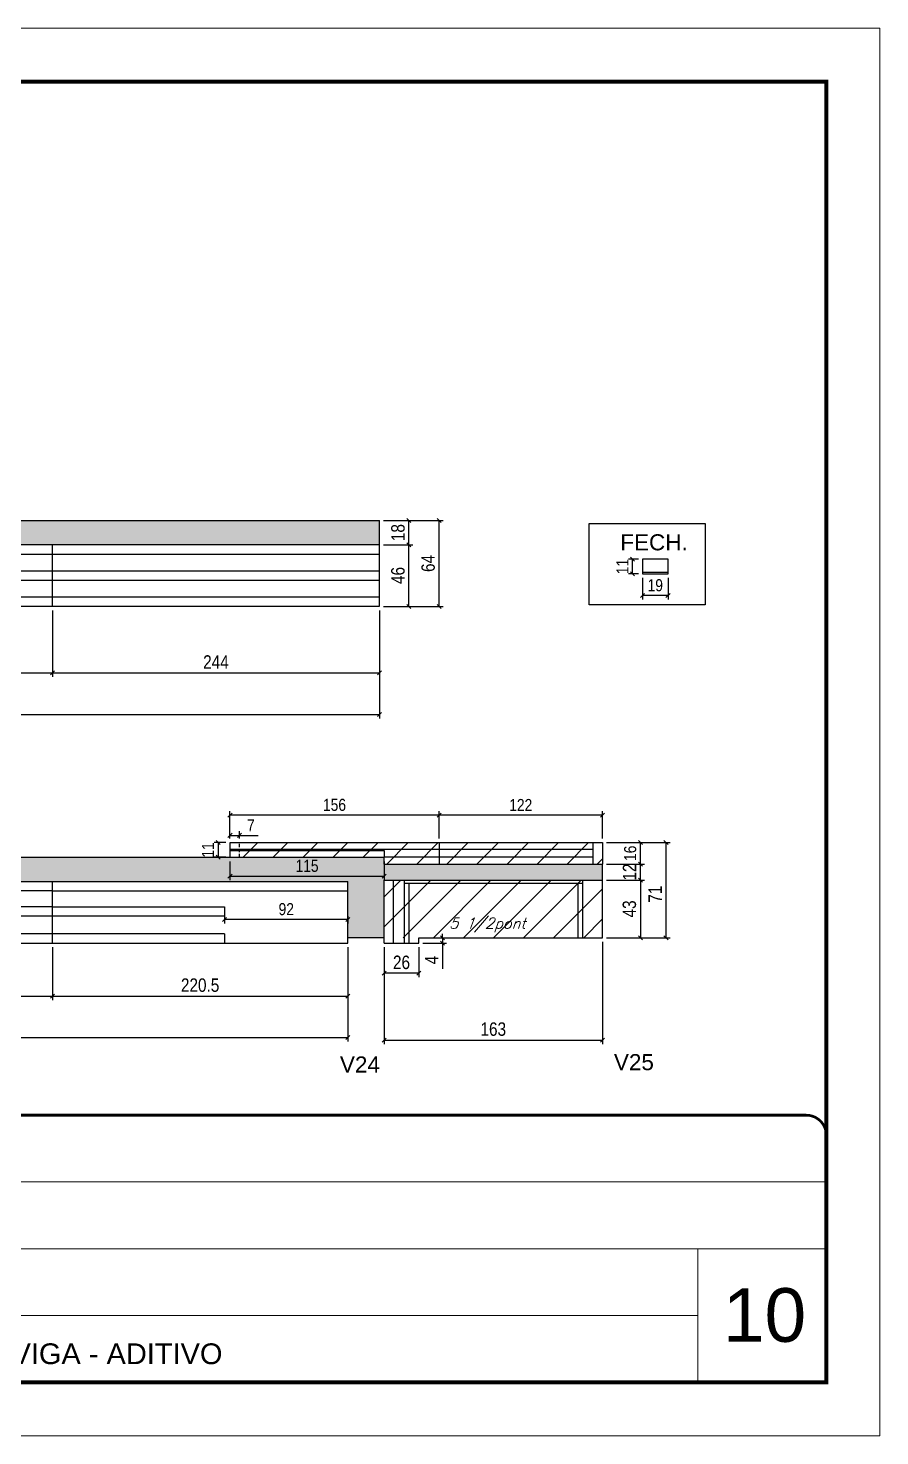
# Model space of a CAD drawing. Extents: x -10448 to -1189, y -11772 to 17235.
# Drawn here: x -8000 to -7365, y 13497 to 14547 of the extents above; entities that cross this region are included whole.
import ezdxf

# ---------------------------------------------------------------- set-up
doc = ezdxf.new("R2010")
doc.units = 0
for name, pattern in [('CONTINUO', [0]), ('DASHED', [0.75, 0.5, -0.25]), ('HIDDEN', [0.375, 0.25, -0.125])]:
    doc.linetypes.add(name, pattern=pattern)
for name, color, linetype in [('5', 5, 'Continuous'), ('COTA', 241, 'Continuous'), ('Painéis', 200, 'Continuous'), ('Reaproveitamento', 251, 'Continuous'), ('SARR_2.2x7', 40, 'Continuous'), ('SARR_3.5x7', 81, 'Continuous'), ('SARR_EDITAR', 141, 'Continuous'), ('texto', 7, 'Continuous')]:
    doc.layers.add(name, color=color, linetype=linetype)
for name, color, linetype, lineweight in [('CARIMBO', 255, 'Continuous', 9), ('Folhas', 255, 'Continuous', 9), ('SARRAFO DE PRESSAO', 251, 'DASHED', 9)]:
    doc.layers.add(name, color=color, linetype=linetype, lineweight=lineweight)
doc.styles.add('ARIAL', font='arial.ttf')
doc.styles.add('COTA TECNICA', font='techl___.ttf', dxfattribs={"height": 10})
doc.styles.add('COTA TECNICA-50', font='techl___.ttf', dxfattribs={"height": 9})
doc.styles.add('Romans', font='romans.shx')
doc.styles.get("Standard").update_dxf_attribs({"font": 'arial.ttf'})
doc.dimstyles.new('COTA PAINEL-50', dxfattribs={"dimtxt": 9, "dimasz": 3, "dimexe": 3, "dimexo": 3, "dimgap": 3, "dimtad": 1, "dimdec": 1, "dimzin": 12, "dimdsep": 46, "dimtxsty": 'COTA TECNICA-50', "dimblk1": 'OBLIQUE', "dimblk2": 'OBLIQUE', "dimsah": 1, "dimcen": 0.9, "dimclrd": 4, "dimclre": 4, "dimclrt": 240, "dimadec": 1, "dimazin": 3, "dimtfac": 1, "dimtdec": 1, "dimtmove": 0, "dimatfit": 3, "dimfxl": 1, "dimtolj": 1, "dimtzin": 12, "dimarcsym": 0})
doc.dimstyles.new('PAINEL', dxfattribs={"dimtxt": 10, "dimasz": 3, "dimexe": 3, "dimexo": 3, "dimgap": 3, "dimtad": 1, "dimdec": 1, "dimzin": 12, "dimdsep": 46, "dimtxsty": 'COTA TECNICA', "dimblk1": 'OBLIQUE', "dimblk2": 'OBLIQUE', "dimsah": 1, "dimcen": 0.9, "dimclrd": 4, "dimclre": 4, "dimclrt": 240, "dimadec": 1, "dimazin": 3, "dimtfac": 1, "dimtdec": 1, "dimtmove": 0, "dimatfit": 3, "dimfxl": 1, "dimtolj": 1, "dimtzin": 12, "dimarcsym": 0})
pattern_1 = [(45, (-141040.783, -5761.651), (-11.2253202, 11.2253202), [])]

# ---------------------------------------------------------------- blocks, each defined once
blk = doc.blocks.new('9999999999')
at = {"color": 30, "linetype": 'CONTINUO'}
for p, q in [((98564.6, 34379.6), (99584, 34379.6)), ((98564.6, 34329.8), (99488, 34329.8)), ((99584, 34329.8), (99488, 34329.8)), ((99488, 34329.8), (99488, 34230.2)), ((98564.6, 34280), (99488, 34280))]:
    blk.add_line(p, q, dxfattribs=at)
at = {"color": 30, "linetype": 'CONTINUO', "const_width": 2}
blk.add_lwpolyline([(99584, 34230.2), (99584, 34414.4, 0.414214), (99569, 34429.4), (98229, 34429.4, 0.414214), (98214, 34414.4), (98214, 34245.2, 0.414214), (98229, 34230.2), (99584, 34230.2)], format="xyb", dxfattribs=at)
at = {"layer": 'Folhas'}
blk.add_lwpolyline([(98139, 34190.2), (99624, 34190.2), (99624, 35240.2), (98139, 35240.2)], close=True, dxfattribs=at)
at = {"layer": 'Folhas', "color": 30, "const_width": 3}
blk.add_lwpolyline([(98214, 34230.2), (99584, 34230.2), (99584, 35200.2), (98214, 35200.2)], close=True, dxfattribs=at)
at = {"color": 7, "linetype": 'Continuous', "ltscale": 5, "style": 'ARIAL'}
blk.add_text('LATERAL DE VIGA - ADITIVO', height=15.483, dxfattribs=at).set_placement((98837.7, 34243.7))
blk = doc.blocks.new('_Oblique')
at = {"color": 0, "linetype": 'ByBlock', "lineweight": -2}
blk.add_line((-0.5, -0.5), (0.5, 0.5), dxfattribs=at)
blk = doc.blocks.new('*D191')
at = {"layer": 'COTA', "color": 4, "linetype": 'ByBlock', "lineweight": -2, "transparency": 16777216}
for p, q in [((-7735.3, 14161.8), (-7713.3, 14161.8)), ((-7716.3, 14115.8), (-7716.3, 14161.8)), ((-7735.3, 14115.8), (-7713.3, 14115.8))]:
    blk.add_line(p, q, dxfattribs=at)
at = {"layer": 'Defpoints', "color": 0, "linetype": 'ByBlock', "transparency": 16777216}
for p in [(-7738.3, 14161.8), (-7716.3, 14161.8), (-7738.3, 14115.8)]:
    blk.add_point(p, dxfattribs=at)
at = {"layer": 'COTA', "color": 4, "linetype": 'ByBlock', "lineweight": -2, "transparency": 16777216, "xscale": 3, "yscale": 3, "zscale": 3}
for p, rotation in [((-7716.3, 14161.8), 90), ((-7716.3, 14115.8), 270)]:
    blk.add_blockref('_Oblique', p, dxfattribs=dict(at, rotation=rotation))
at = {"layer": 'COTA', "color": 240, "linetype": 'ByBlock', "transparency": 16777216, "insert": (-7724.4, 14138.8), "char_height": 10, "attachment_point": 5, "rotation": 90, "style": 'COTA TECNICA'}
blk.add_mtext('\\A1;46', dxfattribs=at)
blk = doc.blocks.new('*D192')
at = {"layer": 'COTA', "color": 4, "linetype": 'ByBlock', "lineweight": -2, "transparency": 16777216}
for p, q in [((-7735.3, 14179.8), (-7713.3, 14179.8)), ((-7716.3, 14161.8), (-7716.3, 14179.8)), ((-7735.3, 14161.8), (-7713.3, 14161.8))]:
    blk.add_line(p, q, dxfattribs=at)
at = {"layer": 'Defpoints', "color": 0, "linetype": 'ByBlock', "transparency": 16777216}
for p in [(-7738.3, 14179.8), (-7716.3, 14179.8), (-7738.3, 14161.8)]:
    blk.add_point(p, dxfattribs=at)
at = {"layer": 'COTA', "color": 4, "linetype": 'ByBlock', "lineweight": -2, "transparency": 16777216, "xscale": 3, "yscale": 3, "zscale": 3}
for p, rotation in [((-7716.3, 14179.8), 90), ((-7716.3, 14161.8), 270)]:
    blk.add_blockref('_Oblique', p, dxfattribs=dict(at, rotation=rotation))
at = {"layer": 'COTA', "color": 240, "linetype": 'ByBlock', "transparency": 16777216, "insert": (-7724.4, 14170.8), "char_height": 10, "attachment_point": 5, "rotation": 90, "style": 'COTA TECNICA'}
blk.add_mtext('\\A1;18', dxfattribs=at)
blk = doc.blocks.new('*D193')
at = {"layer": 'COTA', "color": 4, "linetype": 'ByBlock', "lineweight": -2, "transparency": 16777216}
for p, q in [((-7735.3, 14179.8), (-7690.8, 14179.8)), ((-7693.8, 14115.8), (-7693.8, 14179.8)), ((-7735.3, 14115.8), (-7690.8, 14115.8))]:
    blk.add_line(p, q, dxfattribs=at)
at = {"layer": 'Defpoints', "color": 0, "linetype": 'ByBlock', "transparency": 16777216}
for p in [(-7738.3, 14179.8), (-7693.8, 14179.8), (-7738.3, 14115.8)]:
    blk.add_point(p, dxfattribs=at)
at = {"layer": 'COTA', "color": 4, "linetype": 'ByBlock', "lineweight": -2, "transparency": 16777216, "xscale": 3, "yscale": 3, "zscale": 3}
for p, rotation in [((-7693.8, 14179.8), 90), ((-7693.8, 14115.8), 270)]:
    blk.add_blockref('_Oblique', p, dxfattribs=dict(at, rotation=rotation))
at = {"layer": 'COTA', "color": 240, "linetype": 'ByBlock', "transparency": 16777216, "insert": (-7701.9, 14147.8), "char_height": 10, "attachment_point": 5, "rotation": 90, "style": 'COTA TECNICA'}
blk.add_mtext('\\A1;64', dxfattribs=at)
blk = doc.blocks.new('*D196')
at = {"layer": 'COTA', "color": 4, "linetype": 'ByBlock', "lineweight": -2, "transparency": 16777216}
for p, q in [((-8714.3, 14112.8), (-8714.3, 14032.2)), ((-7738.3, 14112.8), (-7738.3, 14032.2)), ((-8714.3, 14035.2), (-7738.3, 14035.2))]:
    blk.add_line(p, q, dxfattribs=at)
at = {"layer": 'Defpoints', "color": 0, "linetype": 'ByBlock', "transparency": 16777216}
for p in [(-8714.3, 14115.8), (-7738.3, 14115.8), (-7738.3, 14035.2)]:
    blk.add_point(p, dxfattribs=at)
at = {"layer": 'COTA', "color": 4, "linetype": 'ByBlock', "lineweight": -2, "transparency": 16777216, "xscale": 3, "yscale": 3, "zscale": 3, "rotation": 180}
blk.add_blockref('_Oblique', (-8714.3, 14035.2), dxfattribs=at)
at = {"layer": 'COTA', "color": 4, "linetype": 'ByBlock', "lineweight": -2, "transparency": 16777216, "xscale": 3, "yscale": 3, "zscale": 3}
blk.add_blockref('_Oblique', (-7738.3, 14035.2), dxfattribs=at)
at = {"layer": 'COTA', "color": 240, "linetype": 'ByBlock', "transparency": 16777216, "insert": (-8226.3, 14043.4), "char_height": 10, "attachment_point": 5, "style": 'COTA TECNICA'}
blk.add_mtext('\\A1;976', dxfattribs=at)
blk = doc.blocks.new('*D197')
at = {"layer": 'COTA', "color": 4, "linetype": 'ByBlock', "lineweight": -2, "transparency": 16777216}
for p, q in [((-7982.3, 14090.8), (-7982.3, 14063.2)), ((-7738.3, 14078.6), (-7738.3, 14063.2)), ((-7982.3, 14066.2), (-7738.3, 14066.2))]:
    blk.add_line(p, q, dxfattribs=at)
at = {"layer": 'Defpoints', "color": 0, "linetype": 'ByBlock', "transparency": 16777216}
for p in [(-7982.3, 14093.8), (-7738.3, 14081.6), (-7738.3, 14066.2)]:
    blk.add_point(p, dxfattribs=at)
at = {"layer": 'COTA', "color": 4, "linetype": 'ByBlock', "lineweight": -2, "transparency": 16777216, "xscale": 3, "yscale": 3, "zscale": 3, "rotation": 180}
blk.add_blockref('_Oblique', (-7982.3, 14066.2), dxfattribs=at)
at = {"layer": 'COTA', "color": 4, "linetype": 'ByBlock', "lineweight": -2, "transparency": 16777216, "xscale": 3, "yscale": 3, "zscale": 3}
blk.add_blockref('_Oblique', (-7738.3, 14066.2), dxfattribs=at)
at = {"layer": 'COTA', "color": 240, "linetype": 'ByBlock', "transparency": 16777216, "insert": (-7860.3, 14074.3), "char_height": 10, "attachment_point": 5, "style": 'COTA TECNICA'}
blk.add_mtext('\\A1;244', dxfattribs=at)
blk = doc.blocks.new('*D233')
at = {"layer": 'COTA', "color": 4, "linetype": 'ByBlock', "lineweight": -2, "transparency": 16777216}
for p, q in [((-8226.3, 14112.8), (-8226.3, 14063.2)), ((-7982.3, 14112.8), (-7982.3, 14063.2)), ((-8226.3, 14066.2), (-7982.3, 14066.2))]:
    blk.add_line(p, q, dxfattribs=at)
at = {"layer": 'Defpoints', "color": 0, "linetype": 'ByBlock', "transparency": 16777216}
for p in [(-8226.3, 14115.8), (-7982.3, 14115.8), (-7982.3, 14066.2)]:
    blk.add_point(p, dxfattribs=at)
at = {"layer": 'COTA', "color": 4, "linetype": 'ByBlock', "lineweight": -2, "transparency": 16777216, "xscale": 3, "yscale": 3, "zscale": 3, "rotation": 180}
blk.add_blockref('_Oblique', (-8226.3, 14066.2), dxfattribs=at)
at = {"layer": 'COTA', "color": 4, "linetype": 'ByBlock', "lineweight": -2, "transparency": 16777216, "xscale": 3, "yscale": 3, "zscale": 3}
blk.add_blockref('_Oblique', (-7982.3, 14066.2), dxfattribs=at)
at = {"layer": 'COTA', "color": 240, "linetype": 'ByBlock', "transparency": 16777216, "insert": (-8104.3, 14074.3), "char_height": 10, "attachment_point": 5, "style": 'COTA TECNICA'}
blk.add_mtext('\\A1;244', dxfattribs=at)
blk = doc.blocks.new('*D203')
at = {"layer": 'COTA', "color": 4, "linetype": 'ByBlock', "lineweight": -2, "transparency": 16777216}
for p, q in [((-8714.3, 13861.6), (-8714.3, 13791.1)), ((-7761.8, 13861.6), (-7761.8, 13791.1)), ((-8714.3, 13794.1), (-7761.8, 13794.1))]:
    blk.add_line(p, q, dxfattribs=at)
at = {"layer": 'Defpoints', "color": 0, "linetype": 'ByBlock', "transparency": 16777216}
for p in [(-8714.3, 13864.6), (-7761.8, 13864.6), (-7761.8, 13794.1)]:
    blk.add_point(p, dxfattribs=at)
at = {"layer": 'COTA', "color": 4, "linetype": 'ByBlock', "lineweight": -2, "transparency": 16777216, "xscale": 3, "yscale": 3, "zscale": 3, "rotation": 180}
blk.add_blockref('_Oblique', (-8714.3, 13794.1), dxfattribs=at)
at = {"layer": 'COTA', "color": 4, "linetype": 'ByBlock', "lineweight": -2, "transparency": 16777216, "xscale": 3, "yscale": 3, "zscale": 3}
blk.add_blockref('_Oblique', (-7761.8, 13794.1), dxfattribs=at)
at = {"layer": 'COTA', "color": 240, "linetype": 'ByBlock', "transparency": 16777216, "insert": (-8238.1, 13802.2), "char_height": 10, "attachment_point": 5, "style": 'COTA TECNICA'}
blk.add_mtext('\\A1;952.5', dxfattribs=at)
blk = doc.blocks.new('*D204')
at = {"layer": 'COTA', "color": 4, "linetype": 'ByBlock', "lineweight": -2, "transparency": 16777216}
for p, q in [((-7982.3, 13861.6), (-7982.3, 13822.1)), ((-7761.8, 13861.6), (-7761.8, 13822.1)), ((-7982.3, 13825.1), (-7761.8, 13825.1))]:
    blk.add_line(p, q, dxfattribs=at)
at = {"layer": 'Defpoints', "color": 0, "linetype": 'ByBlock', "transparency": 16777216}
for p in [(-7982.3, 13864.6), (-7761.8, 13864.6), (-7761.8, 13825.1)]:
    blk.add_point(p, dxfattribs=at)
at = {"layer": 'COTA', "color": 4, "linetype": 'ByBlock', "lineweight": -2, "transparency": 16777216, "xscale": 3, "yscale": 3, "zscale": 3, "rotation": 180}
blk.add_blockref('_Oblique', (-7982.3, 13825.1), dxfattribs=at)
at = {"layer": 'COTA', "color": 4, "linetype": 'ByBlock', "lineweight": -2, "transparency": 16777216, "xscale": 3, "yscale": 3, "zscale": 3}
blk.add_blockref('_Oblique', (-7761.8, 13825.1), dxfattribs=at)
at = {"layer": 'COTA', "color": 240, "linetype": 'ByBlock', "transparency": 16777216, "insert": (-7872.1, 13833.2), "char_height": 10, "attachment_point": 5, "style": 'COTA TECNICA'}
blk.add_mtext('\\A1;220.5', dxfattribs=at)
blk = doc.blocks.new('*D205')
at = {"layer": 'COTA', "color": 4, "linetype": 'ByBlock', "lineweight": -2, "transparency": 16777216}
for p, q in [((-8226.3, 13861.6), (-8226.3, 13822.1)), ((-7982.3, 13861.6), (-7982.3, 13822.1)), ((-8226.3, 13825.1), (-7982.3, 13825.1))]:
    blk.add_line(p, q, dxfattribs=at)
at = {"layer": 'Defpoints', "color": 0, "linetype": 'ByBlock', "transparency": 16777216}
for p in [(-8226.3, 13864.6), (-7982.3, 13864.6), (-7982.3, 13825.1)]:
    blk.add_point(p, dxfattribs=at)
at = {"layer": 'COTA', "color": 4, "linetype": 'ByBlock', "lineweight": -2, "transparency": 16777216, "xscale": 3, "yscale": 3, "zscale": 3, "rotation": 180}
blk.add_blockref('_Oblique', (-8226.3, 13825.1), dxfattribs=at)
at = {"layer": 'COTA', "color": 4, "linetype": 'ByBlock', "lineweight": -2, "transparency": 16777216, "xscale": 3, "yscale": 3, "zscale": 3}
blk.add_blockref('_Oblique', (-7982.3, 13825.1), dxfattribs=at)
at = {"layer": 'COTA', "color": 240, "linetype": 'ByBlock', "transparency": 16777216, "insert": (-8104.3, 13833.2), "char_height": 10, "attachment_point": 5, "style": 'COTA TECNICA'}
blk.add_mtext('\\A1;244', dxfattribs=at)
blk = doc.blocks.new('*D234')
at = {"layer": 'COTA', "color": 4, "linetype": 'ByBlock', "lineweight": -2, "transparency": 16777216}
for p, q in [((-7734.8, 13861.6), (-7734.8, 13789.2)), ((-7571.8, 13865.6), (-7571.8, 13789.2)), ((-7734.8, 13792.2), (-7571.8, 13792.2))]:
    blk.add_line(p, q, dxfattribs=at)
at = {"layer": 'Defpoints', "color": 0, "linetype": 'ByBlock', "transparency": 16777216}
for p in [(-7734.8, 13864.6), (-7571.8, 13868.6), (-7571.8, 13792.2)]:
    blk.add_point(p, dxfattribs=at)
at = {"layer": 'COTA', "color": 4, "linetype": 'ByBlock', "lineweight": -2, "transparency": 16777216, "xscale": 3, "yscale": 3, "zscale": 3, "rotation": 180}
blk.add_blockref('_Oblique', (-7734.8, 13792.2), dxfattribs=at)
at = {"layer": 'COTA', "color": 4, "linetype": 'ByBlock', "lineweight": -2, "transparency": 16777216, "xscale": 3, "yscale": 3, "zscale": 3}
blk.add_blockref('_Oblique', (-7571.8, 13792.2), dxfattribs=at)
at = {"layer": 'COTA', "color": 240, "linetype": 'ByBlock', "transparency": 16777216, "insert": (-7653.3, 13800.4), "char_height": 10, "attachment_point": 5, "style": 'COTA TECNICA'}
blk.add_mtext('\\A1;163', dxfattribs=at)
blk = doc.blocks.new('*D206')
at = {"layer": 'COTA', "color": 4, "linetype": 'ByBlock', "lineweight": -2, "transparency": 16777216}
for p, q in [((-7568.8, 13911.6), (-7540.5, 13911.6)), ((-7543.5, 13911.6), (-7543.5, 13868.6)), ((-7568.8, 13868.6), (-7540.5, 13868.6))]:
    blk.add_line(p, q, dxfattribs=at)
at = {"layer": 'Defpoints', "color": 0, "linetype": 'ByBlock', "transparency": 16777216}
for p in [(-7571.8, 13911.6), (-7571.8, 13868.6), (-7543.5, 13868.6)]:
    blk.add_point(p, dxfattribs=at)
at = {"layer": 'COTA', "color": 4, "linetype": 'ByBlock', "lineweight": -2, "transparency": 16777216, "xscale": 3, "yscale": 3, "zscale": 3}
for p, rotation in [((-7543.5, 13911.6), 90), ((-7543.5, 13868.6), 270)]:
    blk.add_blockref('_Oblique', p, dxfattribs=dict(at, rotation=rotation))
at = {"layer": 'COTA', "color": 240, "linetype": 'ByBlock', "transparency": 16777216, "insert": (-7551.7, 13890.1), "char_height": 10, "attachment_point": 5, "rotation": 90, "style": 'COTA TECNICA'}
blk.add_mtext('\\A1;43', dxfattribs=at)
blk = doc.blocks.new('*D207')
at = {"layer": 'COTA', "color": 4, "linetype": 'ByBlock', "lineweight": -2, "transparency": 16777216}
for p, q in [((-7568.8, 13923.6), (-7540.5, 13923.6)), ((-7543.5, 13911.6), (-7543.5, 13923.6)), ((-7568.8, 13911.6), (-7540.5, 13911.6))]:
    blk.add_line(p, q, dxfattribs=at)
at = {"layer": 'Defpoints', "color": 0, "linetype": 'ByBlock', "transparency": 16777216}
for p in [(-7571.8, 13923.6), (-7543.5, 13923.6), (-7571.8, 13911.6)]:
    blk.add_point(p, dxfattribs=at)
at = {"layer": 'COTA', "color": 4, "linetype": 'ByBlock', "lineweight": -2, "transparency": 16777216, "xscale": 3, "yscale": 3, "zscale": 3}
for p, rotation in [((-7543.5, 13923.6), 90), ((-7543.5, 13911.6), 270)]:
    blk.add_blockref('_Oblique', p, dxfattribs=dict(at, rotation=rotation))
at = {"layer": 'COTA', "color": 240, "linetype": 'ByBlock', "transparency": 16777216, "insert": (-7551.6, 13917.6), "char_height": 10, "attachment_point": 5, "rotation": 90, "style": 'COTA TECNICA'}
blk.add_mtext('\\A1;12', dxfattribs=at)
blk = doc.blocks.new('*D208')
at = {"layer": 'COTA', "color": 4, "linetype": 'ByBlock', "lineweight": -2, "transparency": 16777216}
for p, q in [((-7568.8, 13939.6), (-7521.4, 13939.6)), ((-7524.4, 13939.6), (-7524.4, 13868.6)), ((-7568.8, 13868.6), (-7521.4, 13868.6))]:
    blk.add_line(p, q, dxfattribs=at)
at = {"layer": 'Defpoints', "color": 0, "linetype": 'ByBlock', "transparency": 16777216}
for p in [(-7571.8, 13939.6), (-7571.8, 13868.6), (-7524.4, 13868.6)]:
    blk.add_point(p, dxfattribs=at)
at = {"layer": 'COTA', "color": 4, "linetype": 'ByBlock', "lineweight": -2, "transparency": 16777216, "xscale": 3, "yscale": 3, "zscale": 3}
for p, rotation in [((-7524.4, 13939.6), 90), ((-7524.4, 13868.6), 270)]:
    blk.add_blockref('_Oblique', p, dxfattribs=dict(at, rotation=rotation))
at = {"layer": 'COTA', "color": 240, "linetype": 'ByBlock', "transparency": 16777216, "insert": (-7532.5, 13901.1), "char_height": 10, "attachment_point": 5, "rotation": 90, "style": 'COTA TECNICA'}
blk.add_mtext('\\A1;71', dxfattribs=at)
blk = doc.blocks.new('*D235')
at = {"layer": 'COTA', "color": 4, "linetype": 'ByBlock', "lineweight": -2, "transparency": 16777216}
for p, q in [((-7568.8, 13939.6), (-7540.5, 13939.6)), ((-7543.5, 13923.6), (-7543.5, 13939.6)), ((-7568.8, 13923.6), (-7540.5, 13923.6))]:
    blk.add_line(p, q, dxfattribs=at)
at = {"layer": 'Defpoints', "color": 0, "linetype": 'ByBlock', "transparency": 16777216}
for p in [(-7571.8, 13939.6), (-7543.5, 13939.6), (-7571.8, 13923.6)]:
    blk.add_point(p, dxfattribs=at)
at = {"layer": 'COTA', "color": 4, "linetype": 'ByBlock', "lineweight": -2, "transparency": 16777216, "xscale": 3, "yscale": 3, "zscale": 3}
for p, rotation in [((-7543.5, 13939.6), 90), ((-7543.5, 13923.6), 270)]:
    blk.add_blockref('_Oblique', p, dxfattribs=dict(at, rotation=rotation))
at = {"layer": 'COTA', "color": 240, "linetype": 'ByBlock', "transparency": 16777216, "insert": (-7551.1, 13931.6), "char_height": 9, "attachment_point": 5, "rotation": 90, "style": 'COTA TECNICA-50'}
blk.add_mtext('\\A1;16', dxfattribs=at)
blk = doc.blocks.new('*D236')
at = {"layer": 'COTA', "color": 4, "linetype": 'ByBlock', "lineweight": -2, "transparency": 16777216}
for p, q in [((-7693.8, 13942.6), (-7693.8, 13963.1)), ((-7571.8, 13960.1), (-7693.8, 13960.1)), ((-7571.8, 13942.6), (-7571.8, 13963.1))]:
    blk.add_line(p, q, dxfattribs=at)
at = {"layer": 'Defpoints', "color": 0, "linetype": 'ByBlock', "transparency": 16777216}
for p in [(-7693.8, 13960.1), (-7693.8, 13939.6), (-7571.8, 13939.6)]:
    blk.add_point(p, dxfattribs=at)
at = {"layer": 'COTA', "color": 4, "linetype": 'ByBlock', "lineweight": -2, "transparency": 16777216, "xscale": 3, "yscale": 3, "zscale": 3, "rotation": 180}
blk.add_blockref('_Oblique', (-7693.8, 13960.1), dxfattribs=at)
at = {"layer": 'COTA', "color": 4, "linetype": 'ByBlock', "lineweight": -2, "transparency": 16777216, "xscale": 3, "yscale": 3, "zscale": 3}
blk.add_blockref('_Oblique', (-7571.8, 13960.1), dxfattribs=at)
at = {"layer": 'COTA', "color": 240, "linetype": 'ByBlock', "transparency": 16777216, "insert": (-7632.8, 13967.6), "char_height": 9, "attachment_point": 5, "style": 'COTA TECNICA-50'}
blk.add_mtext('\\A1;122', dxfattribs=at)
blk = doc.blocks.new('*D237')
at = {"layer": 'COTA', "color": 4, "linetype": 'ByBlock', "lineweight": -2, "transparency": 16777216}
for p, q in [((-7849.8, 13942.6), (-7849.8, 13963.1)), ((-7693.8, 13960.1), (-7849.8, 13960.1)), ((-7693.8, 13942.6), (-7693.8, 13963.1))]:
    blk.add_line(p, q, dxfattribs=at)
at = {"layer": 'Defpoints', "color": 0, "linetype": 'ByBlock', "transparency": 16777216}
for p in [(-7849.8, 13960.1), (-7849.8, 13939.6), (-7693.8, 13939.6)]:
    blk.add_point(p, dxfattribs=at)
at = {"layer": 'COTA', "color": 4, "linetype": 'ByBlock', "lineweight": -2, "transparency": 16777216, "xscale": 3, "yscale": 3, "zscale": 3, "rotation": 180}
blk.add_blockref('_Oblique', (-7849.8, 13960.1), dxfattribs=at)
at = {"layer": 'COTA', "color": 4, "linetype": 'ByBlock', "lineweight": -2, "transparency": 16777216, "xscale": 3, "yscale": 3, "zscale": 3}
blk.add_blockref('_Oblique', (-7693.8, 13960.1), dxfattribs=at)
at = {"layer": 'COTA', "color": 240, "linetype": 'ByBlock', "transparency": 16777216, "insert": (-7771.8, 13967.7), "char_height": 9, "attachment_point": 5, "style": 'COTA TECNICA-50'}
blk.add_mtext('\\A1;156', dxfattribs=at)
blk = doc.blocks.new('*D211')
at = {"layer": 'COTA', "color": 4, "linetype": 'ByBlock', "lineweight": -2, "transparency": 16777216}
for p, q in [((-7852.8, 13939.6), (-7861.7, 13939.6)), ((-7858.7, 13939.6), (-7858.7, 13928.6)), ((-7852.8, 13928.6), (-7861.7, 13928.6))]:
    blk.add_line(p, q, dxfattribs=at)
at = {"layer": 'Defpoints', "color": 0, "linetype": 'ByBlock', "transparency": 16777216}
for p in [(-7849.8, 13939.6), (-7858.7, 13928.6), (-7849.8, 13928.6)]:
    blk.add_point(p, dxfattribs=at)
at = {"layer": 'COTA', "color": 4, "linetype": 'ByBlock', "lineweight": -2, "transparency": 16777216, "xscale": 3, "yscale": 3, "zscale": 3}
for p, rotation in [((-7858.7, 13939.6), 90), ((-7858.7, 13928.6), 270)]:
    blk.add_blockref('_Oblique', p, dxfattribs=dict(at, rotation=rotation))
at = {"layer": 'COTA', "color": 240, "linetype": 'ByBlock', "transparency": 16777216, "insert": (-7866.3, 13934.1), "char_height": 9, "attachment_point": 5, "rotation": 90, "style": 'COTA TECNICA-50'}
blk.add_mtext('\\A1;11', dxfattribs=at)
blk = doc.blocks.new('*D212')
at = {"layer": 'COTA', "color": 4, "linetype": 'ByBlock', "lineweight": -2, "transparency": 16777216}
for p, q in [((-7849.8, 13925.6), (-7849.8, 13911.6)), ((-7734.8, 13925.6), (-7734.8, 13911.6)), ((-7849.8, 13914.6), (-7734.8, 13914.6))]:
    blk.add_line(p, q, dxfattribs=at)
at = {"layer": 'Defpoints', "color": 0, "linetype": 'ByBlock', "transparency": 16777216}
for p in [(-7849.8, 13928.6), (-7734.8, 13928.6), (-7734.8, 13914.6)]:
    blk.add_point(p, dxfattribs=at)
at = {"layer": 'COTA', "color": 4, "linetype": 'ByBlock', "lineweight": -2, "transparency": 16777216, "xscale": 3, "yscale": 3, "zscale": 3, "rotation": 180}
blk.add_blockref('_Oblique', (-7849.8, 13914.6), dxfattribs=at)
at = {"layer": 'COTA', "color": 4, "linetype": 'ByBlock', "lineweight": -2, "transparency": 16777216, "xscale": 3, "yscale": 3, "zscale": 3}
blk.add_blockref('_Oblique', (-7734.8, 13914.6), dxfattribs=at)
at = {"layer": 'COTA', "color": 240, "linetype": 'ByBlock', "transparency": 16777216, "insert": (-7792.3, 13922.2), "char_height": 9, "attachment_point": 5, "style": 'COTA TECNICA-50'}
blk.add_mtext('\\A1;115', dxfattribs=at)
blk = doc.blocks.new('*D213')
at = {"layer": 'COTA', "color": 4, "linetype": 'ByBlock', "lineweight": -2, "transparency": 16777216}
for p, q in [((-7849.8, 13942.6), (-7849.8, 13948)), ((-7849.8, 13945), (-7842.8, 13945)), ((-7842.8, 13942.6), (-7842.8, 13948)), ((-7842.8, 13945), (-7828.7, 13945))]:
    blk.add_line(p, q, dxfattribs=at)
at = {"layer": 'Defpoints', "color": 0, "linetype": 'ByBlock', "transparency": 16777216}
for p in [(-7842.8, 13945), (-7849.8, 13939.6), (-7842.8, 13939.6)]:
    blk.add_point(p, dxfattribs=at)
at = {"layer": 'COTA', "color": 4, "linetype": 'ByBlock', "lineweight": -2, "transparency": 16777216, "xscale": 3, "yscale": 3, "zscale": 3, "rotation": 180}
blk.add_blockref('_Oblique', (-7849.8, 13945), dxfattribs=at)
at = {"layer": 'COTA', "color": 4, "linetype": 'ByBlock', "lineweight": -2, "transparency": 16777216, "xscale": 3, "yscale": 3, "zscale": 3}
blk.add_blockref('_Oblique', (-7842.8, 13945), dxfattribs=at)
at = {"layer": 'COTA', "color": 240, "linetype": 'ByBlock', "transparency": 16777216, "insert": (-7834.2, 13952.5), "char_height": 9, "attachment_point": 5, "style": 'COTA TECNICA-50'}
blk.add_mtext('\\A1;7', dxfattribs=at)
blk = doc.blocks.new('*D170')
at = {"layer": 'COTA', "color": 4, "linetype": 'ByBlock', "lineweight": -2, "transparency": 16777216}
for p, q in [((-7541.9, 14137), (-7541.9, 14120.9)), ((-7522.9, 14137), (-7522.9, 14120.9)), ((-7522.9, 14123.9), (-7541.9, 14123.9))]:
    blk.add_line(p, q, dxfattribs=at)
at = {"layer": 'Defpoints', "color": 0, "linetype": 'ByBlock', "transparency": 16777216}
for p in [(-7541.9, 14140), (-7522.9, 14140), (-7541.9, 14123.9)]:
    blk.add_point(p, dxfattribs=at)
at = {"layer": 'COTA', "color": 4, "linetype": 'ByBlock', "lineweight": -2, "transparency": 16777216, "xscale": 3, "yscale": 3, "zscale": 3, "rotation": 180}
blk.add_blockref('_Oblique', (-7541.9, 14123.9), dxfattribs=at)
at = {"layer": 'COTA', "color": 4, "linetype": 'ByBlock', "lineweight": -2, "transparency": 16777216, "xscale": 3, "yscale": 3, "zscale": 3}
blk.add_blockref('_Oblique', (-7522.9, 14123.9), dxfattribs=at)
at = {"layer": 'COTA', "color": 240, "linetype": 'ByBlock', "transparency": 16777216, "insert": (-7532.4, 14131.5), "char_height": 9, "attachment_point": 5, "style": 'COTA TECNICA-50'}
blk.add_mtext('\\A1;19', dxfattribs=at)
blk = doc.blocks.new('*D171')
at = {"layer": 'COTA', "color": 4, "linetype": 'ByBlock', "lineweight": -2, "transparency": 16777216}
for p, q in [((-7544.9, 14151), (-7552.3, 14151)), ((-7549.3, 14140), (-7549.3, 14151)), ((-7544.9, 14140), (-7552.3, 14140))]:
    blk.add_line(p, q, dxfattribs=at)
at = {"layer": 'Defpoints', "color": 0, "linetype": 'ByBlock', "transparency": 16777216}
for p in [(-7549.3, 14151), (-7541.9, 14151), (-7541.9, 14140)]:
    blk.add_point(p, dxfattribs=at)
at = {"layer": 'COTA', "color": 4, "linetype": 'ByBlock', "lineweight": -2, "transparency": 16777216, "xscale": 3, "yscale": 3, "zscale": 3}
for p, rotation in [((-7549.3, 14151), 90), ((-7549.3, 14140), 270)]:
    blk.add_blockref('_Oblique', p, dxfattribs=dict(at, rotation=rotation))
at = {"layer": 'COTA', "color": 240, "linetype": 'ByBlock', "transparency": 16777216, "insert": (-7556.9, 14145.5), "char_height": 9, "attachment_point": 5, "rotation": 90, "style": 'COTA TECNICA-50'}
blk.add_mtext('\\A1;11', dxfattribs=at)
blk = doc.blocks.new('*D184')
at = {"layer": 'COTA', "color": 4, "linetype": 'ByBlock', "lineweight": -2, "transparency": 16777216}
for p, q in [((-7853.8, 13884.6), (-7853.8, 13879.3)), ((-7761.8, 13882.3), (-7853.8, 13882.3)), ((-7761.8, 13884.6), (-7761.8, 13879.3))]:
    blk.add_line(p, q, dxfattribs=at)
at = {"layer": 'Defpoints', "color": 0, "linetype": 'ByBlock', "transparency": 16777216}
for p in [(-7853.8, 13887.6), (-7853.8, 13882.3), (-7761.8, 13887.6)]:
    blk.add_point(p, dxfattribs=at)
at = {"layer": 'COTA', "color": 4, "linetype": 'ByBlock', "lineweight": -2, "transparency": 16777216, "xscale": 3, "yscale": 3, "zscale": 3, "rotation": 180}
blk.add_blockref('_Oblique', (-7853.8, 13882.3), dxfattribs=at)
at = {"layer": 'COTA', "color": 4, "linetype": 'ByBlock', "lineweight": -2, "transparency": 16777216, "xscale": 3, "yscale": 3, "zscale": 3}
blk.add_blockref('_Oblique', (-7761.8, 13882.3), dxfattribs=at)
at = {"layer": 'COTA', "color": 240, "linetype": 'ByBlock', "transparency": 16777216, "insert": (-7807.8, 13889.9), "char_height": 9, "attachment_point": 5, "style": 'COTA TECNICA-50'}
blk.add_mtext('\\A1;92', dxfattribs=at)
blk = doc.blocks.new('*D209')
at = {"layer": 'COTA', "color": 4, "lineweight": -2, "transparency": 16777216}
for p, q in [((-7734.8, 13861.6), (-7734.8, 13839.1)), ((-7708.8, 13861.6), (-7708.8, 13839.1)), ((-7708.8, 13842.1), (-7734.8, 13842.1))]:
    blk.add_line(p, q, dxfattribs=at)
at = {"layer": 'Defpoints', "color": 0, "transparency": 16777216}
for p in [(-7734.8, 13864.6), (-7708.8, 13864.6), (-7734.8, 13842.1)]:
    blk.add_point(p, dxfattribs=at)
at = {"layer": 'COTA', "color": 4, "lineweight": -2, "transparency": 16777216, "xscale": 3, "yscale": 3, "zscale": 3, "rotation": 180}
blk.add_blockref('_Oblique', (-7734.8, 13842.1), dxfattribs=at)
at = {"layer": 'COTA', "color": 4, "lineweight": -2, "transparency": 16777216, "xscale": 3, "yscale": 3, "zscale": 3}
blk.add_blockref('_Oblique', (-7708.8, 13842.1), dxfattribs=at)
at = {"layer": 'COTA', "color": 240, "transparency": 16777216, "insert": (-7721.8, 13850.2), "char_height": 10, "attachment_point": 5, "style": 'COTA TECNICA'}
blk.add_mtext('\\A1;26', dxfattribs=at)
blk = doc.blocks.new('*D210')
at = {"layer": 'COTA', "color": 4, "lineweight": -2, "transparency": 16777216}
for p, q in [((-7691.3, 13868.6), (-7691.3, 13871.6)), ((-7705.8, 13868.6), (-7688.3, 13868.6)), ((-7705.8, 13864.6), (-7688.3, 13864.6)), ((-7691.3, 13868.6), (-7691.3, 13864.6)), ((-7691.3, 13864.6), (-7691.3, 13845.4))]:
    blk.add_line(p, q, dxfattribs=at)
at = {"layer": 'Defpoints', "color": 0, "transparency": 16777216}
for p in [(-7708.8, 13868.6), (-7708.8, 13864.6), (-7691.3, 13864.6)]:
    blk.add_point(p, dxfattribs=at)
at = {"layer": 'COTA', "color": 4, "lineweight": -2, "transparency": 16777216, "xscale": 3, "yscale": 3, "zscale": 3}
for p, rotation in [((-7691.3, 13868.6), 270), ((-7691.3, 13864.6), 90)]:
    blk.add_blockref('_Oblique', p, dxfattribs=dict(at, rotation=rotation))
at = {"layer": 'COTA', "color": 240, "transparency": 16777216, "insert": (-7699.3, 13852), "char_height": 10, "attachment_point": 5, "rotation": 90, "style": 'COTA TECNICA'}
blk.add_mtext('\\A1;4', dxfattribs=at)

msp = doc.modelspace()

# ---------------------------------------------------------------- hatches: boundary and pattern name
at = {"layer": 'COTA', "linetype": 'ByBlock'}
h = msp.add_hatch(dxfattribs=at)
h.set_pattern_fill('AR-CONC', color=256, scale=0.03)
h.set_pattern_definition([(50, (-142639.2827, -18395.9775), (5.46554007, -0.47817257), [0.5715, -6.2865]), (355, (-142639.2827, -18395.9775), (-1.05730264, 5.73170536), [0.4572, -5.02921753]), (100.4514447, (-142638.827, -18396.0174), (4.40823741, 5.25353256), [0.48570026, -5.34270734]), (46.1842, (-142639.283, -18394.4535), (8.13237123, -1.26126984), [0.85725, -9.42975]), (96.6355576, (-142638.605, -18394.559), (7.122124, 7.42278374), [0.7285507, -8.01406824]), (351.184151, (-142639.283, -18394.4535), (7.122124, 7.42278374), [0.685799, -7.54379196]), (21, (-142638.5207, -18394.8345), (4.54843174, -3.06795595), [0.5715, -6.2865]), (326, (-142638.5207, -18394.8345), (1.85406085, 5.52563898), [0.4572, -5.0292]), (71.451445, (-142638.1417, -18395.09), (6.40249258, 2.45768307), [0.48570026, -5.34269813]), (37.5, (-142639.2827, -18395.9775), (0.092658098, 2.536651166), [0, -4.96824, 0, -5.1054, 0, -5.04825]), (7.5, (-142639.2827, -18395.9775), (2.004589875, 3.005417245), [0, -2.91084, 0, -4.85394, 0, -1.92405]), (327.5, (-142640.982, -18395.9775), (4.067717855, -0.17186232), [0, -1.905, 0, -5.9436, 0, -7.8867]), (317.5, (-142641.744, -18395.9775), (4.44387544, 0.76279473), [0, -2.4765, 0, -3.94716, 0, -5.6007])])
h.paths.add_polyline_path([(-8714.32, 14179.82), (-8714.32, 14161.82), (-7738.32, 14161.82), (-7738.32, 14179.82)])
h = msp.add_hatch(dxfattribs=at)
h.set_pattern_fill('AR-CONC', color=256, scale=0.03)
h.set_pattern_definition([(50, (-1571.5, 12634.326), (5.46554, -0.4781726), [0.5715, -6.2865]), (355, (-1571.5, 12634.326), (-1.0573026, 5.7317054), [0.4572, -5.0292175]), (100.451445, (-1571.0445, 12634.2863), (4.4082374, 5.2535326), [0.4857003, -5.3427073]), (46.1842, (-1571.5, 12635.85), (8.132371, -1.26127), [0.85725, -9.42975]), (96.63556, (-1570.822, 12635.745), (7.122124, 7.422784), [0.728551, -8.014068]), (351.18415, (-1571.5, 12635.85), (7.122124, 7.422784), [0.685799, -7.543792]), (21, (-1570.738, 12635.469), (4.5484317, -3.067956), [0.5715, -6.2865]), (326, (-1570.738, 12635.469), (1.854061, 5.525639), [0.4572, -5.0292]), (71.451445, (-1570.359, 12635.2135), (6.4024926, 2.457683), [0.4857003, -5.342698]), (37.5, (-1571.5, 12634.3262), (0.0926581, 2.53665117), [0, -4.96824, 0, -5.1054, 0, -5.04825]), (7.5, (-1571.5, 12634.3262), (2.0045899, 3.0054172), [0, -2.91084, 0, -4.85394, 0, -1.92405]), (327.5, (-1573.1993, 12634.3262), (4.06771786, -0.1718623), [0, -1.905, 0, -5.9436, 0, -7.8867]), (317.5, (-1573.9613, 12634.3262), (4.4438754, 0.7627947), [0, -2.4765, 0, -3.94716, 0, -5.6007])])
h.paths.add_polyline_path([(-7761.82, 13868.6), (-7734.79, 13868.6), (-7734.79, 13911.6), (-7571.79, 13911.6), (-7571.79, 13923.6), (-7734.79, 13923.6), (-7734.79, 13928.6), (-7849.79, 13928.6), (-8714.32, 13928.6), (-8714.32, 13910.6), (-7761.82, 13910.6)])
h.paths.add_polyline_path([(-7802.57, 13913.41), (-7782.5, 13913.41), (-7782.5, 13931.94), (-7802.57, 13931.94)], flags=9)
at = {"layer": 'Reaproveitamento', "linetype": 'ByBlock'}
h = msp.add_hatch(dxfattribs=at)
h.set_pattern_fill('ANSI31', color=256, scale=5)
h.set_pattern_definition(pattern_1)
h.paths.add_polyline_path([(-7849.79, 13939.6), (-7849.79, 13928.6), (-7734.79, 13928.6), (-7734.79, 13923.6), (-7693.79, 13923.6), (-7693.79, 13939.6)])
h = msp.add_hatch(dxfattribs=at)
h.set_pattern_fill('ANSI31', color=256, scale=5)
h.set_pattern_definition(pattern_1)
h.paths.add_polyline_path([(-7693.79, 13939.6), (-7693.79, 13923.6), (-7571.79, 13923.6), (-7571.79, 13939.6)])
h = msp.add_hatch(dxfattribs=at)
h.set_pattern_fill('ANSI31', color=256, scale=5)
h.set_pattern_definition(pattern_1)
h.paths.add_polyline_path([(-7734.79, 13911.6), (-7734.79, 13868.6), (-7571.79, 13868.6), (-7571.79, 13911.6)])

# ---------------------------------------------------------------- linework, layer by layer
at = {"linetype": 'ByBlock'}
msp.add_lwpolyline([(-7581.62, 14177.68), (-7495.13, 14177.68), (-7495.13, 14116.88), (-7581.62, 14116.88)], close=True, dxfattribs=at)
at = {"layer": 'COTA', "linetype": 'ByBlock'}
for p, q in [((-8714.32, 14179.82), (-7738.32, 14179.82)), ((-7738.32, 14161.82), (-7738.32, 14179.82)), ((-8714.32, 13928.6), (-7849.79, 13928.6)), ((-7571.79, 13911.6), (-7571.79, 13923.6)), ((-7734.79, 13868.6), (-7761.82, 13868.6))]:
    msp.add_line(p, q, dxfattribs=at)
at = {"layer": 'Painéis', "linetype": 'ByBlock'}
for p, q in [((-8714.32, 14161.82), (-7738.32, 14161.82)), ((-7982.32, 14115.82), (-7982.32, 14161.82)), ((-7738.32, 14115.82), (-7738.32, 14161.82)), ((-7541.9, 14151), (-7541.9, 14140)), ((-7522.9, 14151), (-7541.9, 14151)), ((-7522.9, 14140), (-7522.9, 14151)), ((-7541.9, 14140), (-7522.9, 14140)), ((-8714.32, 14115.82), (-7738.32, 14115.82)), ((-7849.79, 13939.6), (-7571.79, 13939.6)), ((-7849.79, 13928.6), (-7849.79, 13939.6)), ((-7693.79, 13939.6), (-7693.79, 13923.6)), ((-7571.79, 13939.6), (-7571.79, 13923.6)), ((-7849.79, 13928.6), (-7734.79, 13928.6)), ((-7734.79, 13923.6), (-7734.79, 13928.6)), ((-7734.79, 13923.6), (-7571.79, 13923.6)), ((-8714.32, 13910.6), (-7761.82, 13910.6)), ((-7982.32, 13864.6), (-7982.32, 13910.6)), ((-7761.82, 13864.6), (-7761.82, 13910.6)), ((-7734.79, 13911.6), (-7571.79, 13911.6)), ((-7734.79, 13864.6), (-7734.79, 13911.6)), ((-7571.79, 13868.6), (-7571.79, 13911.6)), ((-8714.32, 13864.6), (-7761.82, 13864.6)), ((-7734.79, 13864.6), (-7708.79, 13864.6)), ((-7708.79, 13868.6), (-7571.79, 13868.6)), ((-7708.79, 13864.6), (-7708.79, 13868.6))]:
    msp.add_line(p, q, dxfattribs=at)
at = {"layer": 'SARR_2.2x7', "linetype": 'Continuous'}
for p, q in [((-8226.32, 14154.82), (-7982.32, 14154.82)), ((-7982.32, 14154.82), (-7738.32, 14154.82)), ((-8226.32, 14142.32), (-7982.32, 14142.32)), ((-8226.32, 14135.32), (-7982.32, 14135.32)), ((-7982.32, 14142.32), (-7738.32, 14142.32)), ((-7982.32, 14135.32), (-7738.32, 14135.32)), ((-7522.9, 14141), (-7541.9, 14141)), ((-8226.32, 14122.82), (-7982.32, 14122.82)), ((-7982.32, 14122.82), (-7738.32, 14122.82)), ((-7578.79, 13923.6), (-7578.79, 13939.6)), ((-7982.32, 13903.6), (-8226.32, 13903.6)), ((-7727.79, 13864.6), (-7727.79, 13911.6)), ((-7719.79, 13909.4), (-7586.79, 13909.4)), ((-7982.32, 13891.6), (-8226.32, 13891.6)), ((-7853.82, 13891.6), (-7853.82, 13884.6)), ((-7982.32, 13884.6), (-8226.32, 13884.6)), ((-7982.32, 13871.6), (-8226.32, 13871.6)), ((-7853.82, 13871.6), (-7853.82, 13864.6))]:
    msp.add_line(p, q, dxfattribs=at)
at = {"layer": 'SARR_2.2x7', "linetype": 'HIDDEN', "ltscale": 10}
msp.add_line((-7842.82, 13928.6), (-7842.82, 13939.6), dxfattribs=at)
at = {"layer": 'SARR_2.2x7', "linetype": 'Continuous'}
for points in [[(-7982.32, 13903.6), (-7761.82, 13903.6)], [(-7982.32, 13891.6), (-7853.82, 13891.6)], [(-7853.82, 13884.6), (-7982.32, 13884.6)], [(-7853.82, 13871.6), (-7982.32, 13871.6)]]:
    msp.add_lwpolyline(points, dxfattribs=at)
at = {"layer": 'SARR_3.5x7'}
for p, q in [((-7719.79, 13911.6), (-7719.79, 13864.6)), ((-7716.29, 13909.4), (-7716.29, 13864.6)), ((-7590.29, 13909.4), (-7590.29, 13868.6)), ((-7586.79, 13911.6), (-7586.79, 13868.6)), ((-7719.79, 13864.6), (-7716.29, 13864.6)), ((-7590.29, 13868.6), (-7586.79, 13868.6))]:
    msp.add_line(p, q, dxfattribs=at)
at = {"layer": 'SARR_EDITAR', "linetype": 'Continuous'}
for p, q in [((-7849.82, 13934.6), (-7578.79, 13934.6)), ((-7734.79, 13933.6), (-7734.79, 13928.6))]:
    msp.add_line(p, q, dxfattribs=at)
at = {"layer": 'SARR_EDITAR', "linetype": 'ByBlock'}
msp.add_line((-7578.79, 13928.6), (-7734.79, 13928.6), dxfattribs=at)
at = {"layer": 'SARR_EDITAR', "linetype": 'Continuous'}
msp.add_lwpolyline([(-7849.82, 13933.6), (-7734.79, 13933.6)], dxfattribs=at)

# ---------------------------------------------------------------- block references
at = {"layer": 'SARRAFO DE PRESSAO', "color": 6, "linetype": 'ByBlock'}
msp.add_blockref('9999999999', (-106988.76, -20693.13), dxfattribs=at)

# ---------------------------------------------------------------- texts
at = {"layer": '5', "color": 7, "linetype": 'Continuous'}
msp.add_text('FECH.', height=12, rotation=359.99996, dxfattribs=at).set_placement((-7558.49, 14157.59))
at = {"layer": '5', "linetype": 'Continuous'}
for s, rotation, p in [('V24', 0.00004, (-7767.75, 13768.06)), ('V25', 359.99996, (-7563.26, 13769.83))]:
    msp.add_text(s, height=12, rotation=rotation, dxfattribs=at).set_placement(p)
at = {"layer": 'CARIMBO', "style": 'ARIAL'}
msp.add_text('10', height=40, dxfattribs=at).set_placement((-7481.92, 13567.22))
at = {"layer": 'texto', "color": 2, "insert": (-7657.67, 13878.14), "char_height": 8, "attachment_point": 5, "style": 'Romans'}
msp.add_mtext('{\\Q19;\\C256;5 1/2pont}', dxfattribs=at)

# ---------------------------------------------------------------- dimensions: what is measured, and where the dimension line sits
at = {"layer": 'COTA', "linetype": 'ByBlock'}
for base, p1, p2, angle, dimstyle, picture, middle in [((-7716.32, 14179.82), (-7738.32, 14161.82), (-7738.32, 14179.82), 90, 'PAINEL', '*D192', (-7724.42, 14170.82)), ((-7693.82, 14179.82), (-7738.32, 14115.82), (-7738.32, 14179.82), 90, 'PAINEL', '*D193', (-7701.92, 14147.82)), ((-7716.32, 14161.82), (-7738.32, 14115.82), (-7738.32, 14161.82), 90, 'PAINEL', '*D191', (-7724.42, 14138.82)), ((-7549.33, 14151), (-7541.9, 14140), (-7541.9, 14151), 90, 'COTA PAINEL-50', '*D171', (-7556.88, 14145.5)), ((-7858.73, 13928.6), (-7849.79, 13939.6), (-7849.79, 13928.6), 90, 'COTA PAINEL-50', '*D211', (-7866.28, 13934.1)), ((-7543.51, 13939.6), (-7571.79, 13923.6), (-7571.79, 13939.6), 90, 'COTA PAINEL-50', '*D235', (-7551.1, 13931.6)), ((-7543.51, 13868.6), (-7571.79, 13911.6), (-7571.79, 13868.6), 90, 'PAINEL', '*D206', (-7551.73, 13890.1)), ((-7853.82, 13882.28), (-7761.82, 13887.6), (-7853.82, 13887.6), 180, 'COTA PAINEL-50', '*D184', (-7807.82, 13889.86))]:
    dim = msp.add_linear_dim(base=base, p1=p1, p2=p2, angle=angle, dimstyle=dimstyle, dxfattribs=at)
    dim.commit()
    dim.dimension.update_dxf_attribs({"geometry": picture, "text_midpoint": middle})
for base, p1, p2, dimstyle, picture, middle in [((-7541.9, 14123.93), (-7522.9, 14140), (-7541.9, 14140), 'COTA PAINEL-50', '*D170', (-7532.4, 14131.5)), ((-7738.32, 14035.24), (-8714.32, 14115.82), (-7738.32, 14115.82), 'PAINEL', '*D196', (-8226.32, 14043.38)), ((-7982.32, 14066.24), (-8226.32, 14115.82), (-7982.32, 14115.82), 'PAINEL', '*D233', (-8104.32, 14074.31)), ((-7738.32, 14066.24), (-7982.32, 14093.82), (-7738.32, 14081.57), 'PAINEL', '*D197', (-7860.32, 14074.31)), ((-7693.79, 13960.05), (-7571.79, 13939.6), (-7693.79, 13939.6), 'COTA PAINEL-50', '*D236', (-7632.79, 13967.61)), ((-7734.79, 13914.65), (-7849.79, 13928.6), (-7734.79, 13928.6), 'COTA PAINEL-50', '*D212', (-7792.29, 13922.25)), ((-7761.82, 13794.1), (-8714.32, 13864.6), (-7761.82, 13864.6), 'PAINEL', '*D203', (-8238.07, 13802.24)), ((-7982.32, 13825.1), (-8226.32, 13864.6), (-7982.32, 13864.6), 'PAINEL', '*D205', (-8104.32, 13833.17)), ((-7761.82, 13825.1), (-7982.32, 13864.6), (-7761.82, 13864.6), 'PAINEL', '*D204', (-7872.07, 13833.21)), ((-7571.79, 13792.22), (-7734.79, 13864.6), (-7571.79, 13868.6), 'PAINEL', '*D234', (-7653.29, 13800.44))]:
    dim = msp.add_linear_dim(base=base, p1=p1, p2=p2, dimstyle=dimstyle, dxfattribs=at)
    dim.commit()
    dim.dimension.update_dxf_attribs({"geometry": picture, "text_midpoint": middle})
dim = msp.add_linear_dim(base=(-7849.79, 13960.05), p1=(-7693.79, 13939.6), p2=(-7849.79, 13939.6), dimstyle='COTA PAINEL-50', override={"dimtmove": 1}, dxfattribs=at)
dim.commit()
dim.dimension.update_dxf_attribs({"geometry": '*D237', "text_midpoint": (-7771.79, 13967.65)})
for base, p1, p2, angle, dimstyle, picture, middle in [((-7842.82, 13944.97), (-7849.82, 13939.6), (-7842.82, 13939.6), 180, 'COTA PAINEL-50', '*D213', (-7834.24, 13944.97)), ((-7524.38, 13868.6), (-7571.79, 13939.6), (-7571.79, 13868.6), 90, 'PAINEL', '*D208', (-7524.38, 13901.1)), ((-7543.51, 13923.6), (-7571.79, 13911.6), (-7571.79, 13923.6), 90, 'PAINEL', '*D207', (-7543.51, 13917.6))]:
    dim = msp.add_linear_dim(base=base, p1=p1, p2=p2, angle=angle, dimstyle=dimstyle, dxfattribs=at)
    dim.commit()
    dim.dimension.update_dxf_attribs({"geometry": picture, "text_midpoint": middle, "dimtype": 160})
at = {"layer": 'COTA'}
dim = msp.add_linear_dim(base=(-7691.27, 13864.6), p1=(-7708.79, 13868.6), p2=(-7708.79, 13864.6), angle=90, dimstyle='PAINEL', dxfattribs=at)
dim.commit()
dim.dimension.update_dxf_attribs({"geometry": '*D210', "text_midpoint": (-7699.34, 13851.98)})
dim = msp.add_linear_dim(base=(-7734.79, 13842.14), p1=(-7708.79, 13864.6), p2=(-7734.79, 13864.6), dimstyle='PAINEL', dxfattribs=at)
dim.commit()
dim.dimension.update_dxf_attribs({"geometry": '*D209', "text_midpoint": (-7721.79, 13850.24)})

doc.saveas('drawing.dxf')
